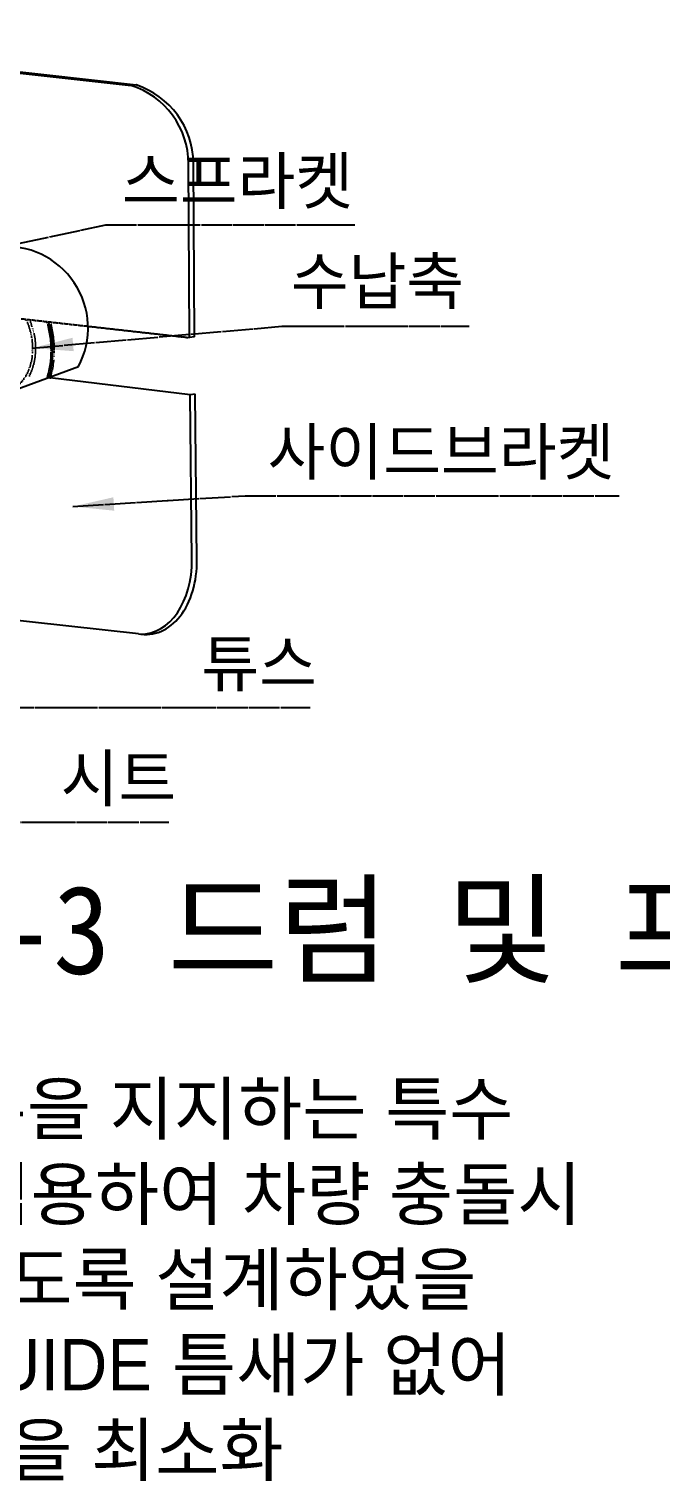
# Model space of a CAD drawing. Header units: millimetres. Extents: x 150937 to 394412, y 327166 to 584759.
# Drawn here: x 184033 to 184857, y 450642 to 452535 of the extents above; entities that cross this region are included whole.
import ezdxf

# ---------------------------------------------------------------- set-up
doc = ezdxf.new("R2010")
doc.units = ezdxf.units.MM
doc.linetypes.add('CEN', pattern=[62, 60, -1, 0, -1])
doc.linetypes.add('DOT', pattern=[3.5, 0.5, -3])
for name, color, linetype, lineweight in [('2문자(명칭)', 7, 'Continuous', 20), ('지시선', 1, 'CEN', 20), ('지시선문자', 40, 'Continuous', 20)]:
    doc.layers.add(name, color=color, linetype=linetype, lineweight=lineweight)
doc.styles.add('ROMANS', font='romans.shx')
doc.styles.get("Standard").update_dxf_attribs({"font": 'arial.ttf'})
doc.dimstyles.new('1004', dxfattribs={"dimscale": 50, "dimtxt": 1.8, "dimasz": 1.6, "dimexe": 1.25, "dimexo": 1, "dimtad": 1, "dimtxsty": 'ROMANS', "dimcen": 2.5, "dimclrd": 94, "dimclre": 94, "dimclrt": 151, "dimadec": 0, "dimazin": 0, "dimtfac": 1, "dimtix": 1, "dimtmove": 0, "dimatfit": 3, "dimfxl": 0, "dimarcsym": 0})

# ---------------------------------------------------------------- blocks, each defined once
blk = doc.blocks.new('c3 base')
at = {"color": 7}
for p, q in [((25424.874, 15152.835), (26404.591, 15043.084)), ((25437.683, 15153.684), (26414.261, 15044.285)), ((26518.957, 14550.426), (26516.759, 14890.213)), ((26528.626, 14551.627), (26526.292, 14891.486)), ((26523.497, 14116.763), (26519.995, 14438.717)), ((26533.365, 14116.222), (26529.664, 14439.918)), ((26418.935, 13971.168), (25548.05, 14067.751))]:
    blk.add_line(p, q, dxfattribs=at)
at = {"color": 7, "ltscale": 0.108259}
for p, q in [((26414.261, 15044.285), (26404.591, 15043.084)), ((26528.626, 14551.627), (26518.957, 14550.426)), ((26529.664, 14439.918), (26519.995, 14438.717)), ((26418.738, 13971.203), (26418.682, 13971.196))]:
    blk.add_line(p, q, dxfattribs=at)
at = {"color": 7, "linetype": 'DOT'}
blk.add_line((26190.884, 14587.178), (26518.957, 14550.426), dxfattribs=at)
for p, q in [((26320.439, 14572.665), (26518.957, 14550.426)), ((25862.333, 14333.354), (26301.658, 14493.688)), ((26519.995, 14438.717), (26246.261, 14471.666))]:
    blk.add_line(p, q)
at = {"color": 7}
for centre, radius, start, end in [((26356.501, 14890.213), 160.257, 0, 72.537538), ((26364.56, 14890.375), 161.736, 0.393554, 72.103555)]:
    blk.add_arc(centre, radius, start, end, dxfattribs=at)
blk.add_arc((26160.823, 14568.902), 159.661, 331.895213, 95.727484)
at = {"color": 7, "linetype": 'DOT'}
for centre, major_axis, ratio, start_param, end_param in [((26148.806, 14537.732), (-11.205, 90.229), 0.69217439, 3.47373199, 5.19225597), ((26151.545, 14538.072), (-11.753, 94.643), 0.69217441, 3.91726327, 5.14931679), ((26151.545, 14538.072), (-17.053, 137.32), 0.6921744, 4.54452801, 4.94856501), ((26157.991, 14538.873), (17.053, -137.32), 0.6921744, 1.40287399, 1.79496026), ((26151.545, 14538.072), (-17.053, 137.32), 0.6921744, 4.12945652, 4.54452801), ((26157.991, 14538.873), (17.053, -137.32), 0.6921744, 0.97569019, 1.40287399)]:
    blk.add_ellipse(centre, major_axis=major_axis, ratio=ratio, start_param=start_param, end_param=end_param, dxfattribs=at)
at = {"color": 7}
for centre, major_axis, ratio, start_param, end_param in [((26154.768, 14538.473), (17.053, -137.32), 0.6921744, 0.98178607, 1.80095732), ((26154.768, 14538.473), (-17.053, 137.32), 0.6921744, 4.12337875, 4.94254971), ((26422.533, 14128.156), (19.575, -157.626), 0.69217438, -0.2099922, 1.40954825), ((26412.664, 14128.821), (19.575, -157.626), 0.69217438, -0.08838672, 1.40875553)]:
    blk.add_ellipse(centre, major_axis=major_axis, ratio=ratio, start_param=start_param, end_param=end_param, dxfattribs=at)
at = {"insert": (26029.039, 13479.267), "char_height": 172.8, "width": 3429.39018, "attachment_point": 1}
blk.add_mtext('{\\fGulimChe|b0|i0|c129|p49;C-3 드럼 및 프레임 상세설명}', dxfattribs=at)
at = {"layer": '2문자(명칭)', "insert": (24638.744, 13259.334), "char_height": 100, "width": 3177.42755, "attachment_point": 1}
blk.add_mtext('{\\fGulim|b0|i0|c129|p50;\\P 차량 충돌시 양쪽 도어 커튼을 지지하는 특수\\P 합성 \\fGulim|b0|i0|c0|p50;P.V.C} {\\fGulim|b0|i0|c129|p50;압출 \\fGulim|b0|i0|c0|p50;RAIL\\fGulim|b0|i0|c129|p50;을 적용하여 차량 충돌시\\P 가이드 변형이나 손상이 없도록 설계하였을\\P 뿐만 아니라 \\f@Gulim|b0|i0|c0|p50;TOOTH\\f@Gulim|b0|i0|c129|p50; \\fGulim|b0|i0|c129|p50;와\\f@Gulim|b0|i0|c129|p50; \\f@Gulim|b0|i0|c0|p50;GUIDE} {\\fGulim|b0|i0|c129|p50;틈새가 없어\\P 이물질이나 외부 공기 유입을 최소화 }', dxfattribs=at)
at = {"layer": '지시선문자', "color": 3, "char_height": 90, "attachment_point": 7, "style": 'ROMANS'}
for s, insert in [('{\\fGulim|b0|i0|c129|p50;\\C256;스프라켓}', (26386.681, 14801.962)), ('{\\fGulim|b0|i0|c129|p50;\\C256;수납축}', (26716.599, 14606.265)), ('{\\fGulim|b0|i0|c129|p50;\\C256;사이드브라켓}', (26671.42, 14272.439)), ('{\\fGulim|b0|i0|c129|p50;\\C256;튜스}', (26541.871, 13858.719)), ('{\\fGulim|b0|i0|c129|p50;\\C256;시트}', (26267.003, 13634.296))]:
    blk.add_mtext(s, dxfattribs=dict(at, insert=insert))
at = {"layer": '지시선', "annotation_type": 0, "has_hookline": 1, "hookline_direction": 0}
for points, text_width in [([(25637.398, 14619.173), (26355.431, 14770.712)], 465.34), ([(26211.61, 14530.008), (26699.067, 14572.571)], 345.619), ([(26291.01, 14220.157), (26627.678, 14241.189)], 709.574), ([(25409.091, 13827.469), (26510.621, 13827.469)], 223.023), ([(25134.223, 13603.046), (26235.753, 13603.046)], 221.704)]:
    blk.add_leader(points, dimstyle='1004', dxfattribs=dict(at, text_width=text_width))
blk = doc.blocks.new('c-3 base')
at = {"xscale": 0.6671428571428571, "yscale": 0.6671428571428571, "zscale": 0.6671428571428571}
blk.add_blockref('c3 base', (0, 0), dxfattribs=at)

msp = doc.modelspace()

# ---------------------------------------------------------------- block references
msp.add_blockref('c-3 base', (166550.366, 442425.731))

doc.saveas('drawing.dxf')
